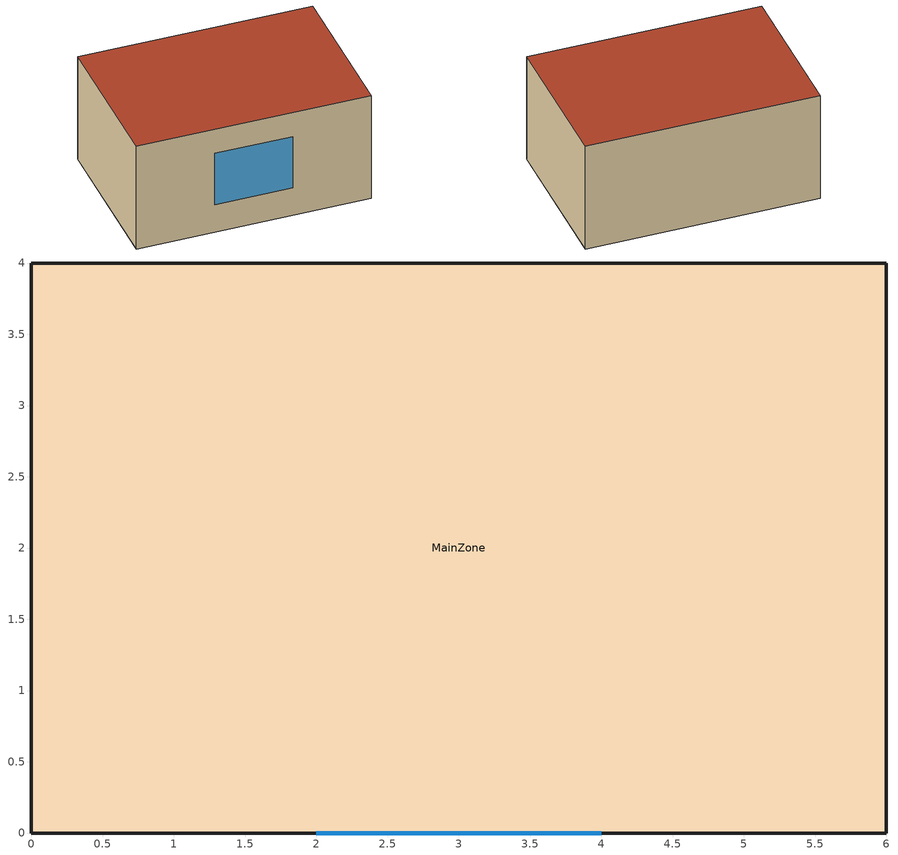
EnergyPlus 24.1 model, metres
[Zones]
MainZone
 floor ground (FloorConstruction): 0,0 0,4 6,4 6,0 z0
 wall outside (WallConstruction): 0,0 6,0 6,4 0,4 0,0 z0:3
 window (WindowConstruction): 2,0 4,0 z0.8:2.3
 roof outside (RoofConstruction): 0,4 0,0 6,0 6,4 z3
[Building]
fixed-test-shelter-01: North Axis {deg}=0; Terrain=Suburbs; Loads Convergence Tolerance Value {W}=0.04; Temperature Convergence Tolerance Value {deltaC}=0.4; Solar Distribution=FullExterior; Maximum Number of Warmup Days=25; Minimum Number of Warmup Days=6
[Site:Location]
Ladakh: Latitude {deg}=34.1526; Longitude {deg}=77.5771; Time Zone {hr}=5.5; Elevation {m}=3500
[Material] Thermal Absorptance=0.9
Name | Roughness | Thickness {m} | Conductivity {W/m-K} | Density {kg/m3} | Specific Heat {J/kg-K} | Solar Absorptance | Visible Absorptance
EPS_Insulation | Smooth | 0.1 | 0.035 | 25 | 1400 | 0.6 | 0.6
RammedEarth | Rough | 0.3 | 1.25 | 2000 | 900 | 0.7 | 0.7
ConcreteSlab | MediumRough | 0.15 | 1.4 | 2200 | 880 | 0.7 | 0.7
MetalRoofing | Smooth | 0.005 | 45 | 7800 | 500 | 0.6 | 0.6
[WindowMaterial:SimpleGlazingSystem]
ClearDoubleGlazing: U-Factor {W/m2-K}=1.4; Solar Heat Gain Coefficient=0.62; Visible Transmittance=0.75
[Construction]
WallConstruction: EPS_Insulation, RammedEarth
RoofConstruction: MetalRoofing, EPS_Insulation
FloorConstruction: ConcreteSlab
WindowConstruction: ClearDoubleGlazing
[Zone]
MainZone: Type=1; Multiplier=1; Ceiling Height {m}=3; Volume {m3}=72
[ZoneInfiltration:DesignFlowRate]
MainZone_Infiltration: Zone=MainZone; Schedule=AlwaysOnSchedule; Design Volume Flow Rate Calculation Method=AirChanges/Hour; Air Changes per Hour {1/hr}=0.5
[People]
Occupants: Zone=MainZone; Number of People Schedule=AlwaysOnSchedule; Number of People Calculation Method=People; Number of People=2; Fraction Radiant=0.3; Activity Level Schedule=AlwaysOnSchedule
[Schedule:Compact]
AlwaysOnSchedule: Through: 12/31, For: AllDays, Until: 24:00, 1
